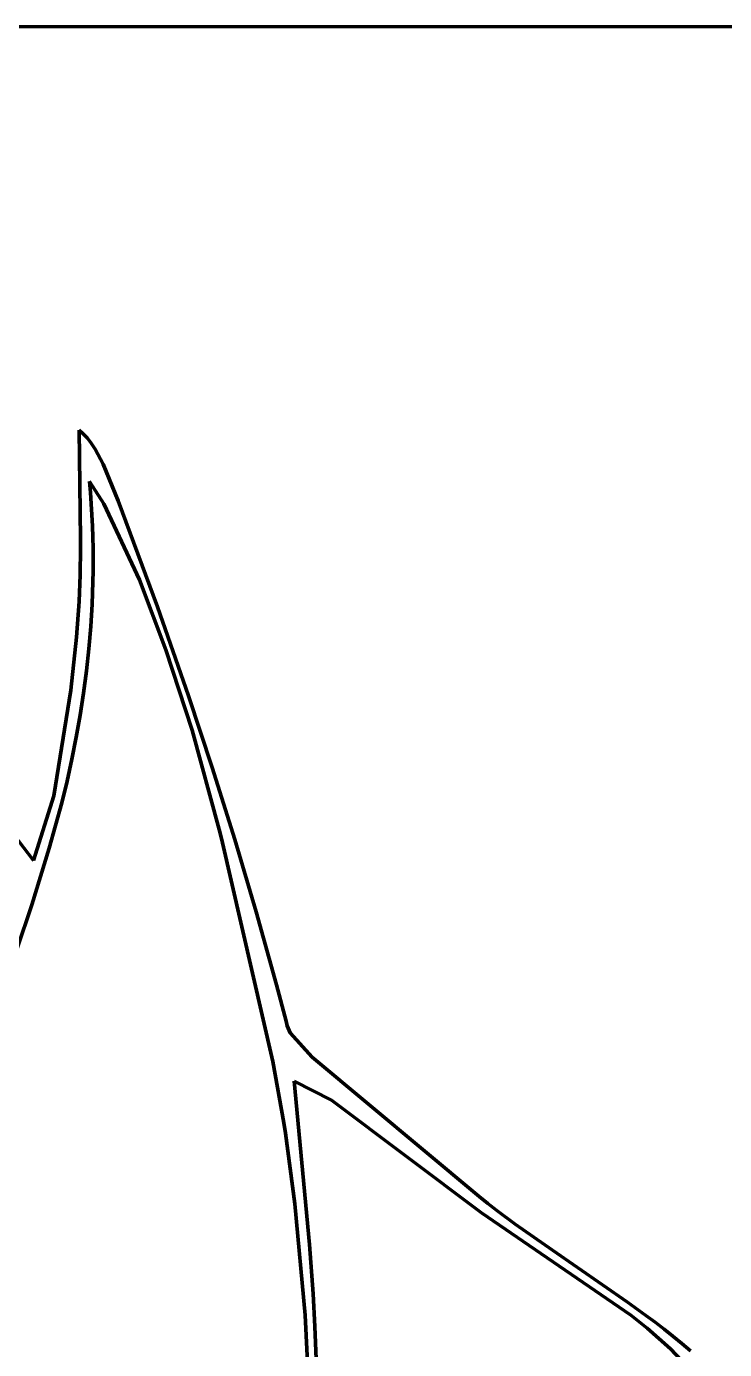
# Model space of a CAD drawing. Header units: millimetres. Extents: x 0 to 9.3, y 0 to 12.
# Drawn here: x 5.466 to 7.016, y 9.103 to 12.042 of the extents above; entities that cross this region are included whole.
import ezdxf

# ---------------------------------------------------------------- set-up
doc = ezdxf.new("R2010")
doc.units = ezdxf.units.MM
doc.layers.add('color#212121ff', color=7, linetype='CONTINUOUS', lineweight=100)
doc.layers.add('color#ffffffff', color=7, linetype='CONTINUOUS', lineweight=100)

msp = doc.modelspace()

# ---------------------------------------------------------------- linework, layer by layer
at = {"layer": 'color#212121ff'}
for p, q in [((5.5862, 10.9026), (5.5828, 11.1451)), ((5.5828, 11.1451), (5.5922, 11.1367)), ((5.5922, 11.1367), (5.6008, 11.1276)), ((5.6008, 11.1276), (5.6086, 11.118)), ((5.6086, 11.118), (5.6189, 11.1026)), ((5.6189, 11.1026), (5.6361, 11.0694)), ((5.6361, 11.0694), (5.6697, 10.9883)), ((5.6059, 11.0311), (5.6081, 11.0063)), ((5.6381, 10.9814), (5.6059, 11.0311)), ((5.6081, 11.0063), (5.6099, 10.9816)), ((5.6099, 10.9816), (5.6114, 10.9568)), ((5.7171, 10.8128), (5.6381, 10.9814)), ((5.6697, 10.9883), (5.7569, 10.7525)), ((5.6114, 10.9568), (5.6126, 10.932)), ((5.6126, 10.932), (5.6135, 10.9072)), ((5.6135, 10.9072), (5.614, 10.8824)), ((5.5855, 10.8234), (5.5863, 10.8828)), ((5.5863, 10.8828), (5.5862, 10.9026)), ((5.614, 10.8824), (5.6142, 10.8576)), ((5.6142, 10.8576), (5.6141, 10.8327)), ((5.5831, 10.7641), (5.5855, 10.8234)), ((5.6141, 10.8327), (5.6137, 10.8079)), ((5.6137, 10.8079), (5.6119, 10.7583)), ((5.7759, 10.657), (5.7171, 10.8128)), ((5.5774, 10.6852), (5.5831, 10.7641)), ((5.6119, 10.7583), (5.6089, 10.7088)), ((5.7569, 10.7525), (5.8259, 10.5546)), ((5.6089, 10.7088), (5.6047, 10.6593)), ((5.5644, 10.5672), (5.5774, 10.6852)), ((5.6047, 10.6593), (5.5993, 10.61)), ((5.8339, 10.4789), (5.7759, 10.657)), ((5.5993, 10.61), (5.5928, 10.5607)), ((5.5266, 10.3327), (5.5644, 10.5672)), ((5.5928, 10.5607), (5.5853, 10.5117)), ((5.8259, 10.5546), (5.8785, 10.3954)), ((5.5853, 10.5117), (5.5766, 10.4627)), ((5.5766, 10.4627), (5.567, 10.414)), ((5.894, 10.258), (5.8339, 10.4789)), ((5.567, 10.414), (5.5563, 10.3655)), ((5.8785, 10.3954), (5.9287, 10.2354)), ((5.5563, 10.3655), (5.5446, 10.3173)), ((5.4814, 10.1891), (5.5266, 10.3327)), ((5.5446, 10.3173), (5.5165, 10.2162)), ((5.4273, 10.2612), (5.4814, 10.1891)), ((5.8989, 10.2378), (5.894, 10.258)), ((6.0135, 9.7428), (5.8989, 10.2378)), ((5.9287, 10.2354), (5.9762, 10.0747)), ((5.5165, 10.2162), (5.4783, 10.0907)), ((5.4783, 10.0907), (5.4449, 9.9912)), ((5.9762, 10.0747), (6.0212, 9.9132)), ((6.0212, 9.9132), (6.0426, 9.8321)), ((6.0426, 9.8321), (6.0449, 9.8217)), ((6.0449, 9.8217), (6.0516, 9.806)), ((6.0516, 9.806), (6.1005, 9.7526)), ((6.0377, 9.6064), (6.0135, 9.7428)), ((6.1005, 9.7526), (6.4709, 9.4427)), ((6.1433, 9.6564), (6.0603, 9.6992)), ((6.0603, 9.6992), (6.0948, 9.3361)), ((6.4762, 9.4068), (6.1433, 9.6564)), ((6.0413, 9.5836), (6.0377, 9.6064)), ((6.0623, 9.4267), (6.0413, 9.5836)), ((6.4709, 9.4427), (6.4906, 9.427)), ((6.0846, 9.179), (6.0623, 9.4267)), ((6.8081, 9.1788), (6.4762, 9.4068)), ((6.4906, 9.427), (6.5106, 9.4115)), ((6.5106, 9.4115), (6.5511, 9.3814)), ((6.5511, 9.3814), (6.6339, 9.3232)), ((6.0948, 9.3361), (6.1026, 9.2269)), ((6.6339, 9.3232), (6.8008, 9.2083)), ((6.1026, 9.2269), (6.1065, 9.154)), ((6.8008, 9.2083), (6.8416, 9.1785)), ((6.0972, 8.9306), (6.0846, 9.179)), ((6.8446, 9.1501), (6.8081, 9.1788)), ((6.8416, 9.1785), (6.8618, 9.1633)), ((6.1065, 9.154), (6.1094, 9.0812)), ((6.8962, 9.1043), (6.8446, 9.1501)), ((6.8618, 9.1633), (6.8817, 9.1479)), ((6.8817, 9.1479), (6.9014, 9.1322)), ((6.9014, 9.1322), (6.9209, 9.1162)), ((6.9209, 9.1162), (6.9401, 9.0998)), ((6.9566, 9.0396), (6.8962, 9.1043))]:
    msp.add_line(p, q, dxfattribs=at)
at = {"layer": 'color#ffffffff'}
for p, q in [((0, 12.0417), (9.3056, 12.0417)), ((5.5922, 11.1367), (5.5828, 11.1451)), ((5.5828, 11.1451), (5.5862, 10.9026)), ((5.6008, 11.1276), (5.5922, 11.1367)), ((5.6086, 11.118), (5.6008, 11.1276)), ((5.6189, 11.1026), (5.6086, 11.118)), ((5.6361, 11.0694), (5.6189, 11.1026)), ((5.6697, 10.9883), (5.6361, 11.0694)), ((5.6059, 11.0311), (5.6381, 10.9814)), ((5.6081, 11.0063), (5.6059, 11.0311)), ((5.6099, 10.9816), (5.6081, 11.0063)), ((5.6114, 10.9568), (5.6099, 10.9816)), ((5.6381, 10.9814), (5.7171, 10.8128)), ((5.7569, 10.7525), (5.6697, 10.9883)), ((5.6126, 10.932), (5.6114, 10.9568)), ((5.6135, 10.9072), (5.6126, 10.932)), ((5.614, 10.8824), (5.6135, 10.9072)), ((5.5863, 10.8828), (5.5855, 10.8234)), ((5.5862, 10.9026), (5.5863, 10.8828)), ((5.6142, 10.8576), (5.614, 10.8824)), ((5.6141, 10.8327), (5.6142, 10.8576)), ((5.5855, 10.8234), (5.5831, 10.7641)), ((5.6137, 10.8079), (5.6141, 10.8327)), ((5.6119, 10.7583), (5.6137, 10.8079)), ((5.7171, 10.8128), (5.7759, 10.657)), ((5.5831, 10.7641), (5.5774, 10.6852)), ((5.6089, 10.7088), (5.6119, 10.7583)), ((5.8259, 10.5546), (5.7569, 10.7525)), ((5.6047, 10.6593), (5.6089, 10.7088)), ((5.5774, 10.6852), (5.5644, 10.5672)), ((5.5993, 10.61), (5.6047, 10.6593)), ((5.7759, 10.657), (5.8339, 10.4789)), ((5.5928, 10.5607), (5.5993, 10.61)), ((5.5644, 10.5672), (5.5266, 10.3327)), ((5.5853, 10.5117), (5.5928, 10.5607)), ((5.8785, 10.3954), (5.8259, 10.5546)), ((5.5766, 10.4627), (5.5853, 10.5117)), ((5.567, 10.414), (5.5766, 10.4627)), ((5.8339, 10.4789), (5.894, 10.258)), ((5.5563, 10.3655), (5.567, 10.414)), ((5.9287, 10.2354), (5.8785, 10.3954)), ((5.5446, 10.3173), (5.5563, 10.3655)), ((5.5266, 10.3327), (5.4814, 10.1891)), ((5.5165, 10.2162), (5.5446, 10.3173)), ((5.4814, 10.1891), (5.4273, 10.2612)), ((5.894, 10.258), (5.8989, 10.2378)), ((5.8989, 10.2378), (6.0135, 9.7428)), ((5.9762, 10.0747), (5.9287, 10.2354)), ((5.4783, 10.0907), (5.5165, 10.2162)), ((5.4449, 9.9912), (5.4783, 10.0907)), ((6.0212, 9.9132), (5.9762, 10.0747)), ((6.0426, 9.8321), (6.0212, 9.9132)), ((6.0449, 9.8217), (6.0426, 9.8321)), ((6.0516, 9.806), (6.0449, 9.8217)), ((6.1005, 9.7526), (6.0516, 9.806)), ((6.0135, 9.7428), (6.0377, 9.6064)), ((6.4709, 9.4427), (6.1005, 9.7526)), ((6.0603, 9.6992), (6.1433, 9.6564)), ((6.0948, 9.3361), (6.0603, 9.6992)), ((6.1433, 9.6564), (6.4762, 9.4068)), ((6.0377, 9.6064), (6.0413, 9.5836)), ((6.0413, 9.5836), (6.0623, 9.4267)), ((6.4906, 9.427), (6.4709, 9.4427)), ((6.0623, 9.4267), (6.0846, 9.179)), ((6.4762, 9.4068), (6.8081, 9.1788)), ((6.5106, 9.4115), (6.4906, 9.427)), ((6.5511, 9.3814), (6.5106, 9.4115)), ((6.6339, 9.3232), (6.5511, 9.3814)), ((6.1026, 9.2269), (6.0948, 9.3361)), ((6.8008, 9.2083), (6.6339, 9.3232)), ((6.1065, 9.154), (6.1026, 9.2269)), ((6.8416, 9.1785), (6.8008, 9.2083)), ((6.0846, 9.179), (6.0972, 8.9306)), ((6.8081, 9.1788), (6.8446, 9.1501)), ((6.8618, 9.1633), (6.8416, 9.1785)), ((6.1094, 9.0812), (6.1065, 9.154)), ((6.8446, 9.1501), (6.8962, 9.1043)), ((6.8817, 9.1479), (6.8618, 9.1633)), ((6.9014, 9.1322), (6.8817, 9.1479)), ((6.9209, 9.1162), (6.9014, 9.1322)), ((6.9401, 9.0998), (6.9209, 9.1162)), ((6.8962, 9.1043), (6.9566, 9.0396))]:
    msp.add_line(p, q, dxfattribs=at)

doc.saveas('drawing.dxf')
